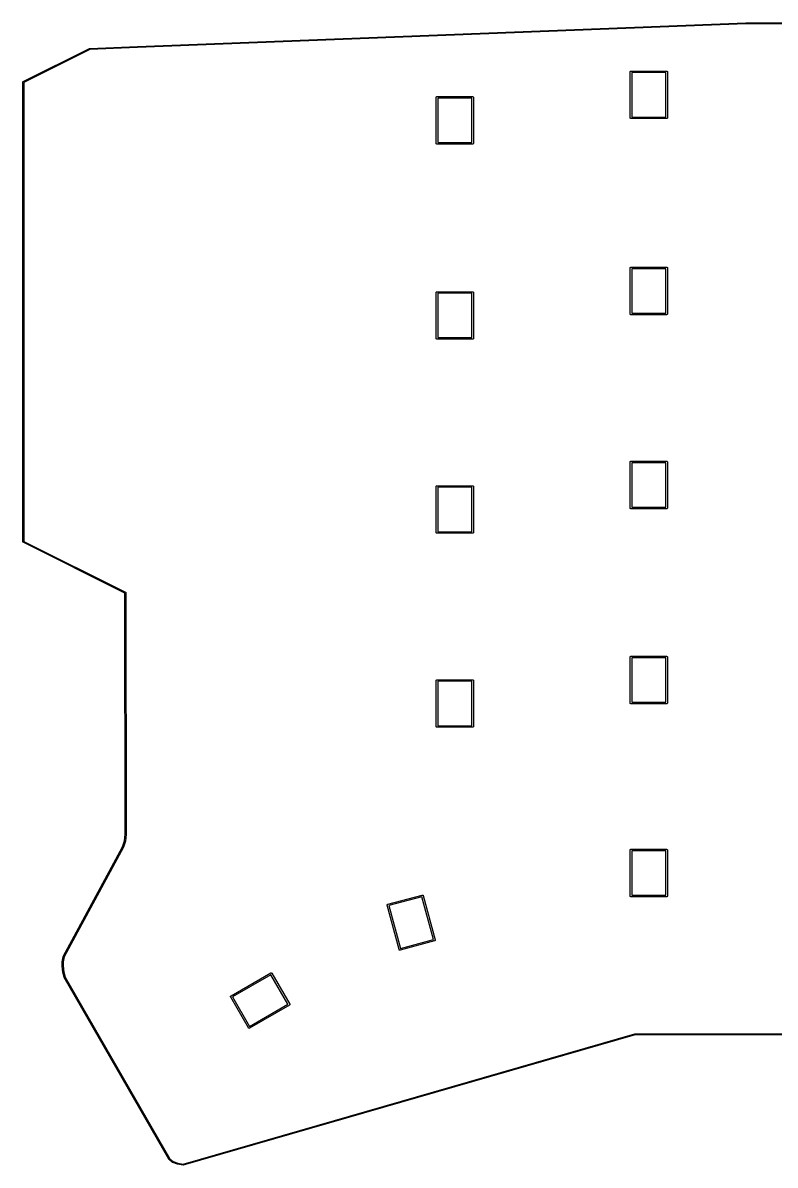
# Model space of a CAD drawing. Extents: x 78 to 226, y -147 to -35.
# Drawn here: x 78.2 to 151.9, y -146.8 to -34.9 of the extents above; entities that cross this region are included whole.
import ezdxf

# ---------------------------------------------------------------- set-up
doc = ezdxf.new("R2010")
doc.units = 0
doc.layers.add('BLACK', color=7, linetype='CONTINUOUS')

msp = doc.modelspace()

# ---------------------------------------------------------------- linework, layer by layer
at = {"layer": 'BLACK', "linetype": 'CONTINUOUS'}
for p, q in [((89.4239, -37.2754), (148.997, -34.9501)), ((149.001, -35.05), (89.4302, -37.3753)), ((148.997, -34.9501), (148.998, -34.95)), ((148.998, -34.95), (148.999, -34.95)), ((148.999, -34.95), (149, -34.9499)), ((149, -34.9499), (149.001, -34.95)), ((149.001, -34.95), (170.947, -34.95)), ((170.946, -35.05), (149.001, -35.05)), ((78.2314, -40.7034), (84.7262, -37.456)), ((84.7627, -37.5496), (78.3, -40.7809)), ((84.7262, -37.456), (84.7291, -37.4543)), ((84.7291, -37.4543), (84.7329, -37.453)), ((84.7329, -37.453), (84.7367, -37.4515)), ((84.7367, -37.4515), (84.7376, -37.4514)), ((84.7376, -37.4514), (84.7384, -37.4511)), ((84.7384, -37.4511), (84.7424, -37.4506)), ((84.7424, -37.4506), (84.7464, -37.4499)), ((84.7464, -37.4499), (84.7497, -37.45)), ((84.7497, -37.45), (89.4239, -37.2754)), ((89.4253, -37.3755), (84.7627, -37.5496)), ((89.4254, -37.3755), (89.4253, -37.3755)), ((89.4274, -37.3754), (89.4254, -37.3755)), ((89.4302, -37.3753), (89.4274, -37.3754)), ((89.4302, -37.3753), (89.4302, -37.3753)), ((137.675, -39.7484), (137.676, -39.7337)), ((137.675, -39.7521), (137.675, -39.7484)), ((137.675, -44.2447), (137.675, -39.7521)), ((137.676, -39.7337), (137.68, -39.7196)), ((137.68, -39.7196), (137.687, -39.7065)), ((137.687, -39.7065), (137.697, -39.6951)), ((137.697, -39.6951), (137.708, -39.6857)), ((137.708, -39.6857), (137.721, -39.6788)), ((137.721, -39.6788), (137.735, -39.6745)), ((137.735, -39.6745), (137.746, -39.6734)), ((137.746, -39.6734), (137.75, -39.673)), ((137.75, -39.673), (137.754, -39.6734)), ((137.754, -39.6734), (141.246, -39.6734)), ((137.825, -39.8234), (137.825, -44.1734)), ((141.175, -39.8234), (137.825, -39.8234)), ((141.175, -44.1734), (141.175, -39.8234)), ((141.246, -39.6734), (141.25, -39.673)), ((141.25, -39.673), (141.254, -39.6734)), ((141.254, -39.6734), (141.265, -39.6745)), ((141.265, -39.6745), (141.279, -39.6788)), ((141.279, -39.6788), (141.292, -39.6857)), ((141.292, -39.6857), (141.303, -39.6951)), ((141.303, -39.6951), (141.313, -39.7065)), ((141.313, -39.7065), (141.32, -39.7196)), ((141.32, -39.7196), (141.324, -39.7337)), ((141.324, -39.7337), (141.325, -39.7484)), ((141.325, -39.7484), (141.325, -39.7521)), ((141.325, -39.7521), (141.325, -44.2447)), ((78.1999, -40.7536), (78.2, -40.7493)), ((78.2, -40.7542), (78.1999, -40.7536)), ((78.2, -40.7476), (78.2001, -40.7469)), ((78.2, -40.7493), (78.2, -40.7476)), ((78.2, -48.2524), (78.2, -40.7542)), ((78.2001, -40.7469), (78.2002, -40.7437)), ((78.2002, -40.7437), (78.2005, -40.742)), ((78.2005, -40.742), (78.2007, -40.7402)), ((78.2007, -40.7402), (78.2016, -40.7372)), ((78.2016, -40.7372), (78.2023, -40.7341)), ((78.2023, -40.7341), (78.2031, -40.7325)), ((78.2031, -40.7325), (78.2036, -40.7308)), ((78.2036, -40.7308), (78.2051, -40.728)), ((78.2051, -40.728), (78.2064, -40.7251)), ((78.2064, -40.7251), (78.2074, -40.7237)), ((78.2074, -40.7237), (78.2082, -40.7221)), ((78.2082, -40.7221), (78.2102, -40.7197)), ((78.2102, -40.7197), (78.212, -40.7171)), ((78.212, -40.7171), (78.2133, -40.7159)), ((78.2133, -40.7159), (78.2145, -40.7145)), ((78.2145, -40.7145), (78.2169, -40.7125)), ((78.2169, -40.7125), (78.2192, -40.7103)), ((78.2192, -40.7103), (78.2207, -40.7094)), ((78.2207, -40.7094), (78.2221, -40.7082)), ((78.2221, -40.7082), (78.2249, -40.7067)), ((78.2249, -40.7067), (78.2254, -40.7064)), ((78.2254, -40.7064), (78.2271, -40.7056)), ((78.2271, -40.7056), (78.2308, -40.7036)), ((78.2308, -40.7036), (78.2314, -40.7034)), ((78.3, -40.7809), (78.3, -85.7191)), ((118.675, -42.25), (118.676, -42.2353)), ((118.675, -42.2537), (118.675, -42.25)), ((118.675, -46.7463), (118.675, -42.2537)), ((118.676, -42.2353), (118.68, -42.2212)), ((118.68, -42.2212), (118.687, -42.2081)), ((118.687, -42.2081), (118.697, -42.1967)), ((118.697, -42.1967), (118.708, -42.1873)), ((118.708, -42.1873), (118.721, -42.1804)), ((118.721, -42.1804), (118.735, -42.1761)), ((118.735, -42.1761), (118.746, -42.175)), ((118.746, -42.175), (118.75, -42.1746)), ((118.75, -42.1746), (118.754, -42.175)), ((118.754, -42.175), (122.246, -42.175)), ((118.825, -42.325), (118.825, -46.675)), ((122.175, -42.325), (118.825, -42.325)), ((122.175, -46.675), (122.175, -42.325)), ((122.246, -42.175), (122.25, -42.1746)), ((122.25, -42.1746), (122.254, -42.175)), ((122.254, -42.175), (122.265, -42.1761)), ((122.265, -42.1761), (122.279, -42.1804)), ((122.279, -42.1804), (122.292, -42.1873)), ((122.292, -42.1873), (122.303, -42.1967)), ((122.303, -42.1967), (122.313, -42.2081)), ((122.313, -42.2081), (122.32, -42.2212)), ((122.32, -42.2212), (122.324, -42.2353)), ((122.324, -42.2353), (122.325, -42.25)), ((122.325, -42.25), (122.325, -42.2537)), ((122.325, -42.2537), (122.325, -46.7463)), ((137.675, -44.2484), (137.675, -44.2447)), ((137.676, -44.2631), (137.675, -44.2484)), ((137.68, -44.2772), (137.676, -44.2631)), ((137.687, -44.2903), (137.68, -44.2772)), ((137.693, -44.2967), (137.687, -44.2903)), ((137.697, -44.3017), (137.693, -44.2967)), ((137.708, -44.3111), (137.697, -44.3017)), ((137.721, -44.318), (137.708, -44.3111)), ((137.735, -44.3223), (137.721, -44.318)), ((137.75, -44.3238), (137.735, -44.3223)), ((137.754, -44.3234), (137.75, -44.3238)), ((141.246, -44.3234), (137.754, -44.3234)), ((137.825, -44.1734), (141.175, -44.1734)), ((141.25, -44.3238), (141.246, -44.3234)), ((141.254, -44.3234), (141.25, -44.3238)), ((141.265, -44.3223), (141.254, -44.3234)), ((141.279, -44.318), (141.265, -44.3223)), ((141.292, -44.3111), (141.279, -44.318)), ((141.303, -44.3017), (141.292, -44.3111)), ((141.313, -44.2903), (141.303, -44.3017)), ((141.32, -44.2772), (141.313, -44.2903)), ((141.324, -44.2631), (141.32, -44.2772)), ((141.325, -44.2484), (141.324, -44.2631)), ((141.325, -44.2447), (141.325, -44.2484)), ((118.675, -46.75), (118.675, -46.7463)), ((118.676, -46.7647), (118.675, -46.75)), ((118.68, -46.7788), (118.676, -46.7647)), ((118.687, -46.7919), (118.68, -46.7788)), ((118.697, -46.8033), (118.687, -46.7919)), ((118.708, -46.8127), (118.697, -46.8033)), ((118.721, -46.8196), (118.708, -46.8127)), ((118.735, -46.8239), (118.721, -46.8196)), ((118.75, -46.8254), (118.735, -46.8239)), ((118.754, -46.825), (118.75, -46.8254)), ((122.246, -46.825), (118.754, -46.825)), ((118.825, -46.675), (122.175, -46.675)), ((122.25, -46.8254), (122.246, -46.825)), ((122.254, -46.825), (122.25, -46.8254)), ((122.265, -46.8239), (122.254, -46.825)), ((122.279, -46.8196), (122.265, -46.8239)), ((122.292, -46.8127), (122.279, -46.8196)), ((122.303, -46.8033), (122.292, -46.8127)), ((122.313, -46.7919), (122.303, -46.8033)), ((122.32, -46.7788), (122.313, -46.7919)), ((122.324, -46.7647), (122.32, -46.7788)), ((122.325, -46.75), (122.324, -46.7647)), ((122.325, -46.7463), (122.325, -46.75)), ((78.2, -48.2525), (78.2, -48.2524)), ((78.2, -85.7458), (78.2, -48.2525)), ((137.675, -58.95), (137.676, -58.9353)), ((137.675, -58.9537), (137.675, -58.95)), ((137.675, -63.4463), (137.675, -58.9537)), ((137.676, -58.9353), (137.68, -58.9212)), ((137.68, -58.9212), (137.687, -58.9081)), ((137.687, -58.9081), (137.697, -58.8967)), ((137.697, -58.8967), (137.708, -58.8873)), ((137.708, -58.8873), (137.721, -58.8804)), ((137.721, -58.8804), (137.735, -58.8761)), ((137.735, -58.8761), (137.746, -58.875)), ((137.746, -58.875), (137.75, -58.8746)), ((137.75, -58.8746), (137.754, -58.875)), ((137.754, -58.875), (141.246, -58.875)), ((137.825, -59.025), (137.825, -63.375)), ((141.175, -59.025), (137.825, -59.025)), ((141.175, -63.375), (141.175, -59.025)), ((141.246, -58.875), (141.25, -58.8746)), ((141.25, -58.8746), (141.254, -58.875)), ((141.254, -58.875), (141.265, -58.8761)), ((141.265, -58.8761), (141.279, -58.8804)), ((141.279, -58.8804), (141.292, -58.8873)), ((141.292, -58.8873), (141.303, -58.8967)), ((141.303, -58.8967), (141.313, -58.9081)), ((141.313, -58.9081), (141.32, -58.9212)), ((141.32, -58.9212), (141.324, -58.9353)), ((141.324, -58.9353), (141.325, -58.95)), ((141.325, -58.95), (141.325, -58.9537)), ((141.325, -58.9537), (141.325, -63.4463)), ((118.675, -61.35), (118.676, -61.3353)), ((118.675, -61.3537), (118.675, -61.35)), ((118.675, -65.8463), (118.675, -61.3537)), ((118.676, -61.3353), (118.68, -61.3212)), ((118.68, -61.3212), (118.687, -61.3081)), ((118.687, -61.3081), (118.697, -61.2967)), ((118.697, -61.2967), (118.708, -61.2873)), ((118.708, -61.2873), (118.721, -61.2804)), ((118.721, -61.2804), (118.735, -61.2761)), ((118.735, -61.2761), (118.746, -61.275)), ((118.746, -61.275), (118.75, -61.2746)), ((118.75, -61.2746), (118.754, -61.275)), ((118.754, -61.275), (122.246, -61.275)), ((118.825, -61.425), (118.825, -65.775)), ((122.175, -61.425), (118.825, -61.425)), ((122.175, -65.775), (122.175, -61.425)), ((122.246, -61.275), (122.25, -61.2746)), ((122.25, -61.2746), (122.254, -61.275)), ((122.254, -61.275), (122.265, -61.2761)), ((122.265, -61.2761), (122.279, -61.2804)), ((122.279, -61.2804), (122.292, -61.2873)), ((122.292, -61.2873), (122.303, -61.2967)), ((122.303, -61.2967), (122.313, -61.3081)), ((122.313, -61.3081), (122.32, -61.3212)), ((122.32, -61.3212), (122.324, -61.3353)), ((122.324, -61.3353), (122.325, -61.35)), ((122.325, -61.35), (122.325, -61.3537)), ((122.325, -61.3537), (122.325, -65.8463)), ((137.675, -63.45), (137.675, -63.4463)), ((137.676, -63.4647), (137.675, -63.45)), ((137.68, -63.4788), (137.676, -63.4647)), ((137.687, -63.4919), (137.68, -63.4788)), ((137.692, -63.4972), (137.687, -63.4919)), ((137.697, -63.5033), (137.692, -63.4972)), ((137.708, -63.5127), (137.697, -63.5033)), ((137.721, -63.5196), (137.708, -63.5127)), ((137.735, -63.5239), (137.721, -63.5196)), ((137.75, -63.5254), (137.735, -63.5239)), ((137.754, -63.525), (137.75, -63.5254)), ((141.246, -63.525), (137.754, -63.525)), ((137.825, -63.375), (141.175, -63.375)), ((141.25, -63.5254), (141.246, -63.525)), ((141.254, -63.525), (141.25, -63.5254)), ((141.265, -63.5239), (141.254, -63.525)), ((141.279, -63.5196), (141.265, -63.5239)), ((141.292, -63.5127), (141.279, -63.5196)), ((141.303, -63.5033), (141.292, -63.5127)), ((141.313, -63.4919), (141.303, -63.5033)), ((141.32, -63.4788), (141.313, -63.4919)), ((141.324, -63.4647), (141.32, -63.4788)), ((141.325, -63.45), (141.324, -63.4647)), ((141.325, -63.4463), (141.325, -63.45)), ((118.675, -65.85), (118.675, -65.8463)), ((118.676, -65.8647), (118.675, -65.85)), ((118.68, -65.8788), (118.676, -65.8647)), ((118.687, -65.8919), (118.68, -65.8788)), ((118.697, -65.9033), (118.687, -65.8919)), ((118.708, -65.9127), (118.697, -65.9033)), ((118.721, -65.9196), (118.708, -65.9127)), ((118.735, -65.9239), (118.721, -65.9196)), ((118.75, -65.9254), (118.735, -65.9239)), ((118.754, -65.925), (118.75, -65.9254)), ((122.246, -65.925), (118.754, -65.925)), ((118.825, -65.775), (122.175, -65.775)), ((122.25, -65.9254), (122.246, -65.925)), ((122.254, -65.925), (122.25, -65.9254)), ((122.265, -65.9239), (122.254, -65.925)), ((122.279, -65.9196), (122.265, -65.9239)), ((122.292, -65.9127), (122.279, -65.9196)), ((122.303, -65.9033), (122.292, -65.9127)), ((122.313, -65.8919), (122.303, -65.9033)), ((122.32, -65.8788), (122.313, -65.8919)), ((122.324, -65.8647), (122.32, -65.8788)), ((122.325, -65.85), (122.324, -65.8647)), ((122.325, -65.8463), (122.325, -65.85)), ((137.675, -77.95), (137.676, -77.9353)), ((137.675, -77.9537), (137.675, -77.95)), ((137.675, -82.4463), (137.675, -77.9537)), ((137.676, -77.9353), (137.68, -77.9212)), ((137.68, -77.9212), (137.687, -77.9081)), ((137.687, -77.9081), (137.697, -77.8967)), ((137.697, -77.8967), (137.708, -77.8873)), ((137.708, -77.8873), (137.721, -77.8804)), ((137.721, -77.8804), (137.735, -77.8761)), ((137.735, -77.8761), (137.746, -77.875)), ((137.746, -77.875), (137.75, -77.8746)), ((137.75, -77.8746), (137.754, -77.875)), ((137.754, -77.875), (141.246, -77.875)), ((137.825, -78.025), (137.825, -82.375)), ((141.175, -78.025), (137.825, -78.025)), ((141.175, -82.375), (141.175, -78.025)), ((141.246, -77.875), (141.25, -77.8746)), ((141.25, -77.8746), (141.254, -77.875)), ((141.254, -77.875), (141.265, -77.8761)), ((141.265, -77.8761), (141.279, -77.8804)), ((141.279, -77.8804), (141.292, -77.8873)), ((141.292, -77.8873), (141.303, -77.8967)), ((141.303, -77.8967), (141.313, -77.9081)), ((141.313, -77.9081), (141.32, -77.9212)), ((141.32, -77.9212), (141.324, -77.9353)), ((141.324, -77.9353), (141.325, -77.95)), ((141.325, -77.95), (141.325, -77.9537)), ((141.325, -77.9537), (141.325, -82.4463)), ((118.675, -80.35), (118.676, -80.3353)), ((118.675, -80.3537), (118.675, -80.35)), ((118.675, -84.8463), (118.675, -80.3537)), ((118.676, -80.3353), (118.68, -80.3212)), ((118.68, -80.3212), (118.687, -80.3081)), ((118.687, -80.3081), (118.697, -80.2967)), ((118.697, -80.2967), (118.708, -80.2873)), ((118.708, -80.2873), (118.721, -80.2804)), ((118.721, -80.2804), (118.735, -80.2761)), ((118.735, -80.2761), (118.746, -80.275)), ((118.746, -80.275), (118.75, -80.2746)), ((118.75, -80.2746), (118.754, -80.275)), ((118.754, -80.275), (122.246, -80.275)), ((118.825, -80.425), (118.825, -84.775)), ((122.175, -80.425), (118.825, -80.425)), ((122.175, -84.775), (122.175, -80.425)), ((122.246, -80.275), (122.25, -80.2746)), ((122.25, -80.2746), (122.254, -80.275)), ((122.254, -80.275), (122.265, -80.2761)), ((122.265, -80.2761), (122.279, -80.2804)), ((122.279, -80.2804), (122.292, -80.2873)), ((122.292, -80.2873), (122.303, -80.2967)), ((122.303, -80.2967), (122.313, -80.3081)), ((122.313, -80.3081), (122.32, -80.3212)), ((122.32, -80.3212), (122.324, -80.3353)), ((122.324, -80.3353), (122.325, -80.35)), ((122.325, -80.35), (122.325, -80.3537)), ((122.325, -80.3537), (122.325, -84.8463)), ((137.675, -82.45), (137.675, -82.4463)), ((137.676, -82.4647), (137.675, -82.45)), ((137.68, -82.4788), (137.676, -82.4647)), ((137.687, -82.4919), (137.68, -82.4788)), ((137.697, -82.5033), (137.687, -82.4919)), ((137.708, -82.5127), (137.697, -82.5033)), ((137.721, -82.5196), (137.708, -82.5127)), ((137.735, -82.5239), (137.721, -82.5196)), ((137.75, -82.5254), (137.735, -82.5239)), ((137.754, -82.525), (137.75, -82.5254)), ((141.246, -82.525), (137.754, -82.525)), ((137.825, -82.375), (141.175, -82.375)), ((141.25, -82.5254), (141.246, -82.525)), ((141.254, -82.525), (141.25, -82.5254)), ((141.265, -82.5239), (141.254, -82.525)), ((141.279, -82.5196), (141.265, -82.5239)), ((141.292, -82.5127), (141.279, -82.5196)), ((141.303, -82.5033), (141.292, -82.5127)), ((141.313, -82.4919), (141.303, -82.5033)), ((141.32, -82.4788), (141.313, -82.4919)), ((141.324, -82.4647), (141.32, -82.4788)), ((141.325, -82.45), (141.324, -82.4647)), ((141.325, -82.4463), (141.325, -82.45)), ((118.675, -84.85), (118.675, -84.8463)), ((118.676, -84.8647), (118.675, -84.85)), ((118.68, -84.8788), (118.676, -84.8647)), ((118.687, -84.8919), (118.68, -84.8788)), ((118.697, -84.9033), (118.687, -84.8919)), ((118.708, -84.9127), (118.697, -84.9033)), ((118.721, -84.9196), (118.708, -84.9127)), ((118.735, -84.9239), (118.721, -84.9196)), ((118.75, -84.9254), (118.735, -84.9239)), ((118.754, -84.925), (118.75, -84.9254)), ((122.246, -84.925), (118.754, -84.925)), ((118.825, -84.775), (122.175, -84.775)), ((122.25, -84.9254), (122.246, -84.925)), ((122.254, -84.925), (122.25, -84.9254)), ((122.265, -84.9239), (122.254, -84.925)), ((122.279, -84.9196), (122.265, -84.9239)), ((122.292, -84.9127), (122.279, -84.9196)), ((122.303, -84.9033), (122.292, -84.9127)), ((122.313, -84.8919), (122.303, -84.9033)), ((122.32, -84.8788), (122.313, -84.8919)), ((122.324, -84.8647), (122.32, -84.8788)), ((122.325, -84.85), (122.324, -84.8647)), ((122.325, -84.8463), (122.325, -84.85)), ((78.1999, -85.7464), (78.2, -85.7458)), ((78.2, -85.7506), (78.1999, -85.7464)), ((78.2, -85.7524), (78.2, -85.7506)), ((78.2001, -85.7531), (78.2, -85.7524)), ((78.2002, -85.7563), (78.2001, -85.7531)), ((78.2005, -85.758), (78.2002, -85.7563)), ((78.2007, -85.7598), (78.2005, -85.758)), ((78.2016, -85.7628), (78.2007, -85.7598)), ((78.2023, -85.7659), (78.2016, -85.7628)), ((78.2031, -85.7675), (78.2023, -85.7659)), ((78.2036, -85.7692), (78.2031, -85.7675)), ((78.2051, -85.772), (78.2036, -85.7692)), ((78.2064, -85.7749), (78.2051, -85.772)), ((78.2074, -85.7763), (78.2064, -85.7749)), ((78.2082, -85.7779), (78.2074, -85.7763)), ((78.2102, -85.7803), (78.2082, -85.7779)), ((78.212, -85.7829), (78.2102, -85.7803)), ((78.2133, -85.7841), (78.212, -85.7829)), ((78.2145, -85.7855), (78.2133, -85.7841)), ((78.2169, -85.7875), (78.2145, -85.7855)), ((78.2192, -85.7897), (78.2169, -85.7875)), ((78.2207, -85.7906), (78.2192, -85.7897)), ((78.2221, -85.7918), (78.2207, -85.7906)), ((78.2249, -85.7933), (78.2221, -85.7918)), ((78.2254, -85.7936), (78.2249, -85.7933)), ((78.227, -85.7944), (78.2254, -85.7936)), ((78.2308, -85.7964), (78.227, -85.7944)), ((78.2314, -85.7966), (78.2308, -85.7964)), ((88.2, -90.7809), (78.2314, -85.7966)), ((78.3, -85.7191), (88.2686, -90.7034)), ((88.2253, -114.397), (88.2, -90.7809)), ((88.2686, -90.7034), (88.2692, -90.7036)), ((88.2692, -90.7036), (88.2729, -90.7055)), ((88.2729, -90.7055), (88.2745, -90.7064)), ((88.2745, -90.7064), (88.2751, -90.7067)), ((88.2751, -90.7067), (88.2779, -90.7082)), ((88.2779, -90.7082), (88.2793, -90.7093)), ((88.2793, -90.7093), (88.2808, -90.7103)), ((88.2808, -90.7103), (88.2831, -90.7125)), ((88.2831, -90.7125), (88.2855, -90.7144)), ((88.2855, -90.7144), (88.2866, -90.7158)), ((88.2866, -90.7158), (88.288, -90.7171)), ((88.288, -90.7171), (88.2898, -90.7196)), ((88.2898, -90.7196), (88.2917, -90.722)), ((88.2917, -90.722), (88.2926, -90.7236)), ((88.2926, -90.7236), (88.2936, -90.7251)), ((88.2936, -90.7251), (88.2949, -90.728)), ((88.2949, -90.728), (88.2964, -90.7307)), ((88.2964, -90.7307), (88.2969, -90.7325)), ((88.2969, -90.7325), (88.2977, -90.7341)), ((88.2977, -90.7341), (88.2984, -90.7372)), ((88.2984, -90.7372), (88.2993, -90.7401)), ((88.2993, -90.7401), (88.2994, -90.742)), ((88.2994, -90.742), (88.2998, -90.7437)), ((88.2998, -90.7437), (88.2999, -90.7468)), ((88.2999, -90.7468), (88.3, -90.7475)), ((88.3, -90.7475), (88.3, -90.7493)), ((88.3, -90.7493), (88.3001, -90.7536)), ((88.3001, -90.7536), (88.3, -90.7542)), ((88.3, -90.7542), (88.3253, -114.395)), ((137.675, -97.05), (137.676, -97.0353)), ((137.675, -97.0537), (137.675, -97.05)), ((137.675, -101.546), (137.675, -97.0537)), ((137.676, -97.0353), (137.68, -97.0212)), ((137.68, -97.0212), (137.687, -97.0081)), ((137.687, -97.0081), (137.697, -96.9967)), ((137.697, -96.9967), (137.708, -96.9873)), ((137.708, -96.9873), (137.721, -96.9804)), ((137.721, -96.9804), (137.735, -96.9761)), ((137.735, -96.9761), (137.746, -96.975)), ((137.746, -96.975), (137.75, -96.9746)), ((137.75, -96.9746), (137.754, -96.975)), ((137.754, -96.975), (141.246, -96.975)), ((137.825, -97.125), (137.825, -101.475)), ((141.175, -97.125), (137.825, -97.125)), ((141.175, -101.475), (141.175, -97.125)), ((141.246, -96.975), (141.25, -96.9746)), ((141.25, -96.9746), (141.254, -96.975)), ((141.254, -96.975), (141.265, -96.9761)), ((141.265, -96.9761), (141.279, -96.9804)), ((141.279, -96.9804), (141.292, -96.9873)), ((141.292, -96.9873), (141.303, -96.9967)), ((141.303, -96.9967), (141.313, -97.0081)), ((141.313, -97.0081), (141.32, -97.0212)), ((141.32, -97.0212), (141.324, -97.0353)), ((141.324, -97.0353), (141.325, -97.05)), ((141.325, -97.05), (141.325, -97.0537)), ((141.325, -97.0537), (141.325, -101.546)), ((118.675, -99.35), (118.676, -99.3353)), ((118.675, -99.3537), (118.675, -99.35)), ((118.675, -103.846), (118.675, -99.3537)), ((118.676, -99.3353), (118.68, -99.3212)), ((118.68, -99.3212), (118.687, -99.3081)), ((118.687, -99.3081), (118.697, -99.2967)), ((118.697, -99.2967), (118.708, -99.2873)), ((118.708, -99.2873), (118.721, -99.2804)), ((118.721, -99.2804), (118.735, -99.2761)), ((118.735, -99.2761), (118.746, -99.275)), ((118.746, -99.275), (118.75, -99.2746)), ((118.75, -99.2746), (118.754, -99.275)), ((118.754, -99.275), (122.246, -99.275)), ((118.825, -99.425), (118.825, -103.775)), ((122.175, -99.425), (118.825, -99.425)), ((122.175, -103.775), (122.175, -99.425)), ((122.246, -99.275), (122.25, -99.2746)), ((122.25, -99.2746), (122.254, -99.275)), ((122.254, -99.275), (122.265, -99.2761)), ((122.265, -99.2761), (122.279, -99.2804)), ((122.279, -99.2804), (122.292, -99.2873)), ((122.292, -99.2873), (122.303, -99.2967)), ((122.303, -99.2967), (122.313, -99.3081)), ((122.313, -99.3081), (122.32, -99.3212)), ((122.32, -99.3212), (122.324, -99.3353)), ((122.324, -99.3353), (122.325, -99.35)), ((122.325, -99.35), (122.325, -99.3537)), ((122.325, -99.3537), (122.325, -103.846)), ((137.675, -101.55), (137.675, -101.546)), ((137.676, -101.565), (137.675, -101.55)), ((137.68, -101.579), (137.676, -101.565)), ((137.687, -101.592), (137.68, -101.579)), ((137.697, -101.603), (137.687, -101.592)), ((137.708, -101.613), (137.697, -101.603)), ((137.721, -101.62), (137.708, -101.613)), ((137.735, -101.624), (137.721, -101.62)), ((137.75, -101.625), (137.735, -101.624)), ((137.754, -101.625), (137.75, -101.625)), ((141.246, -101.625), (137.754, -101.625)), ((137.825, -101.475), (141.175, -101.475)), ((141.25, -101.625), (141.246, -101.625)), ((141.254, -101.625), (141.25, -101.625)), ((141.265, -101.624), (141.254, -101.625)), ((141.279, -101.62), (141.265, -101.624)), ((141.292, -101.613), (141.279, -101.62)), ((141.303, -101.603), (141.292, -101.613)), ((141.313, -101.592), (141.303, -101.603)), ((141.32, -101.579), (141.313, -101.592)), ((141.324, -101.565), (141.32, -101.579)), ((141.325, -101.55), (141.324, -101.565)), ((141.325, -101.546), (141.325, -101.55)), ((118.675, -103.85), (118.675, -103.846)), ((118.676, -103.865), (118.675, -103.85)), ((118.68, -103.879), (118.676, -103.865)), ((118.687, -103.892), (118.68, -103.879)), ((118.697, -103.903), (118.687, -103.892)), ((118.708, -103.913), (118.697, -103.903)), ((118.721, -103.92), (118.708, -103.913)), ((118.735, -103.924), (118.721, -103.92)), ((118.75, -103.925), (118.735, -103.924)), ((118.754, -103.925), (118.75, -103.925)), ((122.246, -103.925), (118.754, -103.925)), ((118.825, -103.775), (122.175, -103.775)), ((122.25, -103.925), (122.246, -103.925)), ((122.254, -103.925), (122.25, -103.925)), ((122.265, -103.924), (122.254, -103.925)), ((122.279, -103.92), (122.265, -103.924)), ((122.292, -103.913), (122.279, -103.92)), ((122.303, -103.903), (122.292, -103.913)), ((122.313, -103.892), (122.303, -103.903)), ((122.32, -103.879), (122.313, -103.892)), ((122.324, -103.865), (122.32, -103.879)), ((122.325, -103.85), (122.324, -103.865)), ((122.325, -103.846), (122.325, -103.85)), ((87.9539, -115.63), (88.1509, -115.039)), ((88.2467, -115.068), (88.0484, -115.663)), ((88.1509, -115.039), (88.2253, -114.397)), ((88.2478, -115.065), (88.2467, -115.068)), ((88.2488, -115.061), (88.2478, -115.065)), ((88.2498, -115.056), (88.2488, -115.061)), ((88.2499, -115.054), (88.2498, -115.056)), ((88.3244, -114.41), (88.2499, -115.054)), ((88.3245, -114.41), (88.3244, -114.41)), ((88.325, -114.405), (88.3245, -114.41)), ((88.3252, -114.403), (88.325, -114.405)), ((88.3253, -114.402), (88.3252, -114.403)), ((88.3252, -114.403), (88.3252, -114.403)), ((88.3253, -114.395), (88.3253, -114.396)), ((88.3253, -114.396), (88.3253, -114.4)), ((88.3253, -114.4), (88.3253, -114.402)), ((82.1583, -126.372), (87.9539, -115.63)), ((88.0426, -115.676), (82.2476, -126.417)), ((88.0436, -115.675), (88.0426, -115.676)), ((88.0449, -115.672), (88.0436, -115.675)), ((88.0452, -115.672), (88.0449, -115.672)), ((88.0459, -115.67), (88.0452, -115.672)), ((88.0467, -115.668), (88.0459, -115.67)), ((88.0468, -115.668), (88.0467, -115.668)), ((88.048, -115.665), (88.0468, -115.668)), ((88.0484, -115.663), (88.048, -115.665)), ((137.675, -115.949), (137.676, -115.934)), ((137.675, -115.953), (137.675, -115.949)), ((137.675, -120.446), (137.675, -115.953)), ((137.676, -115.934), (137.681, -115.92)), ((137.681, -115.92), (137.688, -115.907)), ((137.688, -115.907), (137.697, -115.896)), ((137.697, -115.896), (137.709, -115.887)), ((137.709, -115.887), (137.722, -115.88)), ((137.722, -115.88), (137.736, -115.875)), ((137.736, -115.875), (137.747, -115.874)), ((137.747, -115.874), (137.75, -115.874)), ((137.75, -115.874), (137.754, -115.874)), ((137.754, -115.874), (141.247, -115.874)), ((137.825, -116.024), (137.825, -120.374)), ((141.175, -116.024), (137.825, -116.024)), ((141.175, -120.374), (141.175, -116.024)), ((141.247, -115.874), (141.25, -115.874)), ((141.25, -115.874), (141.254, -115.874)), ((141.254, -115.874), (141.265, -115.875)), ((141.265, -115.875), (141.279, -115.88)), ((141.279, -115.88), (141.292, -115.887)), ((141.292, -115.887), (141.304, -115.896)), ((141.304, -115.896), (141.313, -115.907)), ((141.313, -115.907), (141.32, -115.92)), ((141.32, -115.92), (141.324, -115.934)), ((141.324, -115.934), (141.326, -115.949)), ((141.326, -115.949), (141.325, -115.953)), ((141.325, -115.953), (141.325, -120.446)), ((113.936, -121.259), (117.31, -120.355)), ((117.28, -120.518), (114.044, -121.385)), ((118.406, -124.72), (117.28, -120.518)), ((117.31, -120.355), (117.314, -120.353)), ((117.314, -120.353), (117.323, -120.352)), ((117.323, -120.352), (117.328, -120.351)), ((117.328, -120.351), (117.328, -120.351)), ((117.328, -120.351), (117.343, -120.351)), ((117.343, -120.351), (117.357, -120.355)), ((117.357, -120.355), (117.371, -120.361)), ((117.371, -120.361), (117.383, -120.369)), ((117.383, -120.369), (117.393, -120.38)), ((117.393, -120.38), (117.401, -120.393)), ((117.401, -120.393), (117.405, -120.403)), ((117.405, -120.403), (117.405, -120.403)), ((117.405, -120.403), (117.406, -120.407)), ((117.406, -120.407), (117.406, -120.41)), ((117.406, -120.41), (118.569, -124.75)), ((137.675, -120.449), (137.675, -120.446)), ((137.676, -120.464), (137.675, -120.449)), ((137.681, -120.478), (137.676, -120.464)), ((137.688, -120.491), (137.681, -120.478)), ((137.69, -120.494), (137.688, -120.491)), ((137.697, -120.502), (137.69, -120.494)), ((137.709, -120.512), (137.697, -120.502)), ((137.722, -120.519), (137.709, -120.512)), ((137.736, -120.523), (137.722, -120.519)), ((137.75, -120.525), (137.736, -120.523)), ((137.754, -120.524), (137.75, -120.525)), ((141.247, -120.524), (137.754, -120.524)), ((137.825, -120.374), (141.175, -120.374)), ((141.25, -120.525), (141.247, -120.524)), ((141.254, -120.524), (141.25, -120.525)), ((141.265, -120.523), (141.254, -120.524)), ((141.279, -120.519), (141.265, -120.523)), ((141.292, -120.512), (141.279, -120.519)), ((141.304, -120.502), (141.292, -120.512)), ((141.313, -120.491), (141.304, -120.502)), ((141.32, -120.478), (141.313, -120.491)), ((141.324, -120.464), (141.32, -120.478)), ((141.326, -120.449), (141.324, -120.464)), ((141.325, -120.446), (141.326, -120.449)), ((113.877, -121.337), (113.878, -121.322)), ((113.879, -121.352), (113.877, -121.337)), ((113.878, -121.322), (113.881, -121.308)), ((113.881, -121.355), (113.879, -121.352)), ((113.881, -121.308), (113.887, -121.294)), ((115.044, -125.695), (113.881, -121.355)), ((113.887, -121.294), (113.896, -121.282)), ((113.896, -121.282), (113.906, -121.272)), ((113.906, -121.272), (113.919, -121.264)), ((113.919, -121.264), (113.933, -121.259)), ((113.933, -121.259), (113.936, -121.259)), ((114.044, -121.385), (115.17, -125.587)), ((118.514, -124.846), (115.14, -125.75)), ((115.17, -125.587), (118.406, -124.72)), ((118.517, -124.846), (118.514, -124.846)), ((118.521, -124.844), (118.517, -124.846)), ((118.531, -124.84), (118.521, -124.844)), ((118.521, -124.844), (118.521, -124.844)), ((118.544, -124.833), (118.531, -124.84)), ((118.554, -124.822), (118.544, -124.833)), ((118.563, -124.81), (118.554, -124.822)), ((118.554, -124.822), (118.554, -124.822)), ((118.569, -124.797), (118.563, -124.81)), ((118.569, -124.75), (118.571, -124.753)), ((118.572, -124.783), (118.569, -124.797)), ((118.571, -124.753), (118.571, -124.757)), ((118.571, -124.757), (118.571, -124.757)), ((118.571, -124.757), (118.573, -124.768)), ((118.573, -124.768), (118.572, -124.783)), ((82.1509, -126.391), (82.1515, -126.388)), ((82.1515, -126.388), (82.152, -126.385)), ((82.1515, -126.388), (82.1515, -126.388)), ((82.152, -126.385), (82.1529, -126.383)), ((82.1529, -126.383), (82.1536, -126.381)), ((82.1536, -126.381), (82.1548, -126.378)), ((82.1548, -126.378), (82.156, -126.376)), ((82.1548, -126.378), (82.1548, -126.378)), ((82.156, -126.376), (82.1583, -126.372)), ((82.1583, -126.372), (82.1583, -126.372)), ((115.044, -125.698), (115.044, -125.695)), ((115.045, -125.702), (115.044, -125.698)), ((115.049, -125.712), (115.045, -125.702)), ((115.045, -125.702), (115.045, -125.702)), ((115.057, -125.725), (115.049, -125.712)), ((115.067, -125.735), (115.057, -125.725)), ((115.079, -125.744), (115.067, -125.735)), ((115.093, -125.75), (115.079, -125.744)), ((115.107, -125.753), (115.093, -125.75)), ((115.122, -125.754), (115.107, -125.753)), ((115.136, -125.751), (115.122, -125.754)), ((115.14, -125.75), (115.136, -125.751)), ((82.0498, -126.9), (82.0503, -126.894)), ((82.05, -126.902), (82.0498, -126.9)), ((82.05, -127.3), (82.05, -126.902)), ((82.05, -127.302), (82.05, -127.3)), ((82.0502, -127.305), (82.05, -127.302)), ((82.05, -127.302), (82.05, -127.302)), ((82.05, -127.302), (82.05, -127.302)), ((82.1, -127.902), (82.0502, -127.305)), ((82.0503, -126.894), (82.0507, -126.89)), ((82.0507, -126.89), (82.0514, -126.888)), ((82.0514, -126.888), (82.15, -126.395)), ((82.15, -126.395), (82.1509, -126.391)), ((82.15, -126.395), (82.15, -126.395)), ((82.2476, -126.417), (82.15, -126.905)), ((82.15, -126.905), (82.15, -127.298)), ((82.15, -127.298), (82.1994, -127.891)), ((82.1, -127.905), (82.1, -127.902)), ((82.1009, -127.909), (82.1, -127.905)), ((82.1017, -127.914), (82.1009, -127.909)), ((82.1027, -127.916), (82.1017, -127.914)), ((82.2517, -128.413), (82.1027, -127.916)), ((82.1994, -127.891), (82.3462, -128.38)), ((82.2524, -128.416), (82.2517, -128.413)), ((82.2541, -128.42), (82.2524, -128.416)), ((82.2556, -128.424), (82.2541, -128.42)), ((82.2575, -128.426), (82.2556, -128.424)), ((92.5048, -146.222), (82.2575, -128.426)), ((82.3462, -128.38), (92.5891, -146.168)), ((98.585, -130.232), (102.476, -127.985)), ((102.489, -128.151), (98.7217, -130.326)), ((102.476, -127.985), (102.479, -127.983)), ((102.479, -127.983), (102.482, -127.982)), ((102.482, -127.982), (102.492, -127.977)), ((102.482, -127.982), (102.482, -127.982)), ((104.164, -131.052), (102.489, -128.151)), ((102.492, -127.977), (102.507, -127.974)), ((102.507, -127.974), (102.521, -127.973)), ((102.521, -127.973), (102.536, -127.976)), ((102.536, -127.976), (102.55, -127.981)), ((102.55, -127.981), (102.562, -127.989)), ((102.562, -127.989), (102.573, -127.999)), ((102.573, -127.999), (102.582, -128.011)), ((102.582, -128.011), (102.583, -128.014)), ((102.583, -128.014), (104.33, -131.039)), ((98.5441, -130.294), (98.5465, -130.279)), ((98.5446, -130.308), (98.5441, -130.294)), ((98.5479, -130.323), (98.5446, -130.308)), ((98.5465, -130.279), (98.5517, -130.265)), ((98.554, -130.336), (98.5479, -130.323)), ((98.5517, -130.265), (98.5595, -130.253)), ((98.5562, -130.339), (98.554, -130.336)), ((100.302, -133.364), (98.5562, -130.339)), ((98.5595, -130.253), (98.5696, -130.242)), ((98.5696, -130.242), (98.574, -130.239)), ((98.574, -130.239), (98.5816, -130.233)), ((98.5816, -130.233), (98.585, -130.232)), ((98.7217, -130.326), (100.397, -133.227)), ((100.397, -133.227), (104.164, -131.052)), ((104.301, -131.146), (100.41, -133.393)), ((104.304, -131.145), (104.301, -131.146)), ((104.307, -131.143), (104.304, -131.145)), ((104.316, -131.136), (104.307, -131.143)), ((104.307, -131.143), (104.307, -131.143)), ((104.326, -131.126), (104.316, -131.136)), ((104.334, -131.113), (104.326, -131.126)), ((104.33, -131.039), (104.332, -131.042)), ((104.332, -131.042), (104.338, -131.055)), ((104.339, -131.099), (104.334, -131.113)), ((104.338, -131.055), (104.341, -131.07)), ((104.342, -131.085), (104.339, -131.099)), ((104.341, -131.07), (104.342, -131.085)), ((93.8974, -146.699), (138.14, -133.952)), ((138.161, -134.05), (93.9145, -146.798)), ((100.304, -133.367), (100.302, -133.364)), ((100.306, -133.37), (100.304, -133.367)), ((100.313, -133.379), (100.306, -133.37)), ((100.306, -133.37), (100.306, -133.37)), ((100.323, -133.389), (100.313, -133.379)), ((100.331, -133.394), (100.323, -133.389)), ((100.336, -133.397), (100.331, -133.394)), ((100.35, -133.402), (100.336, -133.397)), ((100.361, -133.404), (100.35, -133.402)), ((100.364, -133.405), (100.361, -133.404)), ((100.379, -133.404), (100.364, -133.405)), ((100.364, -133.405), (100.364, -133.405)), ((100.394, -133.401), (100.379, -133.404)), ((100.404, -133.396), (100.394, -133.401)), ((100.407, -133.395), (100.404, -133.396)), ((100.404, -133.396), (100.404, -133.396)), ((100.41, -133.393), (100.407, -133.395)), ((138.14, -133.952), (138.144, -133.951)), ((138.144, -133.951), (138.147, -133.95)), ((138.147, -133.95), (138.15, -133.95)), ((138.15, -133.95), (138.154, -133.95)), ((138.154, -133.95), (187.444, -133.95)), ((187.444, -134.05), (138.161, -134.05)), ((92.5052, -146.223), (92.5048, -146.222)), ((92.5072, -146.226), (92.5052, -146.223)), ((92.5079, -146.227), (92.5072, -146.226)), ((92.5086, -146.228), (92.5079, -146.227)), ((92.5105, -146.231), (92.5086, -146.228)), ((92.5114, -146.232), (92.5105, -146.231)), ((92.5122, -146.233), (92.5114, -146.232)), ((92.5148, -146.236), (92.5122, -146.233)), ((92.5156, -146.236), (92.5148, -146.236)), ((92.5166, -146.237), (92.5156, -146.236)), ((92.5194, -146.24), (92.5166, -146.237)), ((92.5203, -146.24), (92.5194, -146.24)), ((92.8655, -146.536), (92.5203, -146.24)), ((92.5891, -146.168), (92.9251, -146.456)), ((92.9251, -146.456), (93.3624, -146.601)), ((92.8671, -146.538), (92.8655, -146.536)), ((92.8692, -146.539), (92.8671, -146.538)), ((92.8693, -146.54), (92.8692, -146.539)), ((92.8713, -146.541), (92.8693, -146.54)), ((92.8751, -146.544), (92.8713, -146.541)), ((92.8752, -146.544), (92.8751, -146.544)), ((92.8754, -146.544), (92.8752, -146.544)), ((92.8798, -146.546), (92.8754, -146.544)), ((92.8819, -146.547), (92.8798, -146.546)), ((92.882, -146.547), (92.8819, -146.547)), ((92.8844, -146.548), (92.882, -146.547)), ((92.8866, -146.548), (92.8844, -146.548)), ((93.3306, -146.696), (92.8866, -146.548)), ((93.3315, -146.697), (93.3306, -146.696)), ((93.3352, -146.698), (93.3315, -146.697)), ((93.3365, -146.698), (93.3352, -146.698)), ((93.3376, -146.698), (93.3365, -146.698)), ((93.3386, -146.699), (93.3376, -146.698)), ((93.34, -146.699), (93.3386, -146.699)), ((93.3437, -146.7), (93.34, -146.699)), ((93.3448, -146.7), (93.3437, -146.7)), ((93.8903, -146.799), (93.3448, -146.7)), ((93.3624, -146.601), (93.8974, -146.699)), ((93.8944, -146.8), (93.8903, -146.799)), ((93.8976, -146.8), (93.8944, -146.8)), ((93.9008, -146.8), (93.8976, -146.8)), ((93.9025, -146.8), (93.9008, -146.8)), ((93.9042, -146.8), (93.9025, -146.8)), ((93.9074, -146.799), (93.9042, -146.8)), ((93.9106, -146.799), (93.9074, -146.799)), ((93.9145, -146.798), (93.9106, -146.799))]:
    msp.add_line(p, q, dxfattribs=at)

doc.saveas('drawing.dxf')
